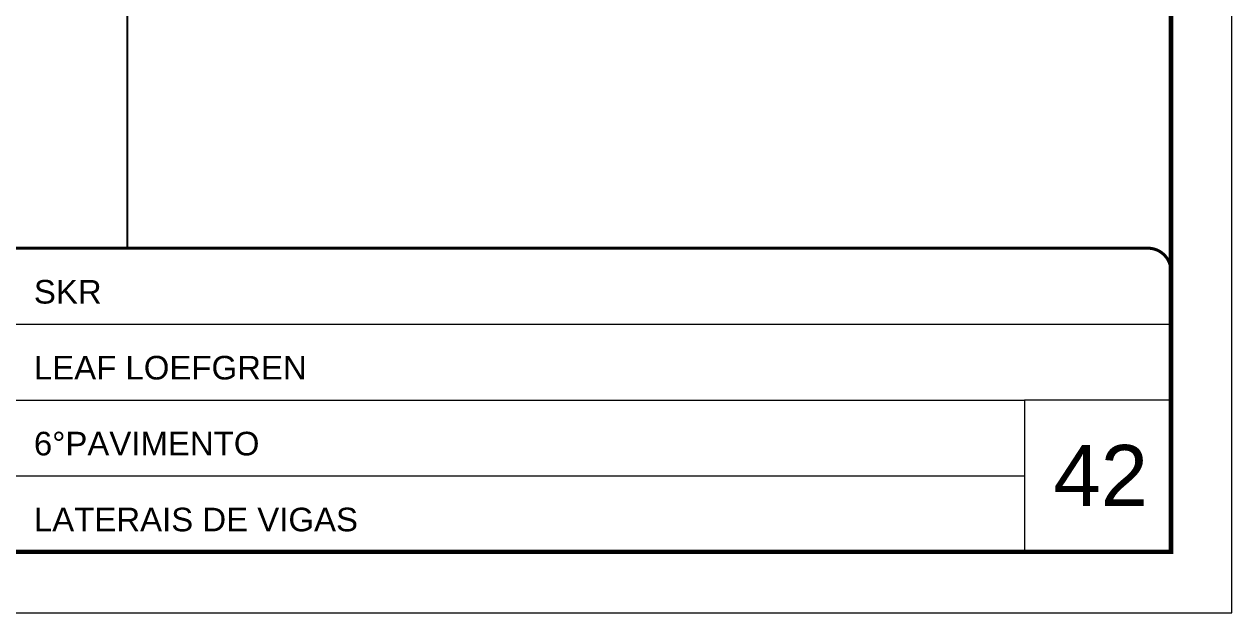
# Model space of a CAD drawing. Extents: x 3309 to 9563, y -2522 to 14608.
# Drawn here: x 5587 to 6379, y 2072 to 2458 of the extents above; entities that cross this region are included whole.
import ezdxf

# ---------------------------------------------------------------- set-up
doc = ezdxf.new("R2010")
doc.units = 0
doc.linetypes.add('CONTINUO', pattern=[0])
doc.linetypes.add('DASHED', pattern=[0.75, 0.5, -0.25])
for name, color, linetype, lineweight in [('CARIMBO', 255, 'Continuous', 9), ('Folhas', 255, 'Continuous', 9), ('SARRAFO DE PRESSAO', 251, 'DASHED', 9)]:
    doc.layers.add(name, color=color, linetype=linetype, lineweight=lineweight)
doc.layers.add('COTA', color=241, linetype='Continuous')
doc.styles.add('ARIAL', font='arial.ttf')

# ---------------------------------------------------------------- blocks, each defined once
blk = doc.blocks.new('9999999999')
at = {"color": 30, "linetype": 'CONTINUO'}
for p, q in [((98564.56, 34379.64), (99583.98, 34379.64)), ((98564.56, 34329.83), (99487.98, 34329.83)), ((99583.98, 34329.83), (99487.98, 34329.83)), ((99487.98, 34329.83), (99487.98, 34230.21)), ((98564.56, 34280.02), (99487.98, 34280.02))]:
    blk.add_line(p, q, dxfattribs=at)
at = {"color": 30, "linetype": 'CONTINUO', "const_width": 2}
blk.add_lwpolyline([(99583.98, 34230.21), (99583.98, 34414.45, 0.414214), (99568.98, 34429.45), (98228.98, 34429.45, 0.414214), (98213.98, 34414.45), (98213.98, 34245.21, 0.414214), (98228.98, 34230.21), (99583.98, 34230.21)], format="xyb", dxfattribs=at)
at = {"layer": 'Folhas'}
blk.add_lwpolyline([(98138.98, 34190.21), (99623.98, 34190.21), (99623.98, 35240.21), (98138.98, 35240.21)], close=True, dxfattribs=at)
at = {"layer": 'Folhas', "color": 30, "const_width": 3}
blk.add_lwpolyline([(98213.98, 34230.21), (99583.98, 34230.21), (99583.98, 35200.21), (98213.98, 35200.21)], close=True, dxfattribs=at)
at = {"color": 7, "linetype": 'Continuous', "ltscale": 5, "style": 'ARIAL'}
for s, height, p in [('SKR', 15.483, (98837.68, 34393.13)), ('LEAF LOEFGREN', 15.4829, (98837.68, 34343.32)), ('6°PAVIMENTO', 15.4829, (98837.68, 34293.51)), ('LATERAIS DE VIGAS', 15.4829, (98837.68, 34243.7))]:
    blk.add_text(s, height=height, dxfattribs=at).set_placement(p)

msp = doc.modelspace()

# ---------------------------------------------------------------- linework, layer by layer
at = {"layer": 'COTA'}
msp.add_line((5654.37, 3082.11), (5654.37, 2311.35), dxfattribs=at)

# ---------------------------------------------------------------- block references
at = {"layer": 'SARRAFO DE PRESSAO', "color": 6, "linetype": 'ByBlock'}
msp.add_blockref('9999999999', (-93244.61, -32118.1), dxfattribs=at)

# ---------------------------------------------------------------- texts
at = {"layer": 'CARIMBO', "style": 'ARIAL'}
msp.add_text('42', height=40, dxfattribs=at).set_placement((6262.23, 2142.25))

doc.saveas('drawing.dxf')
